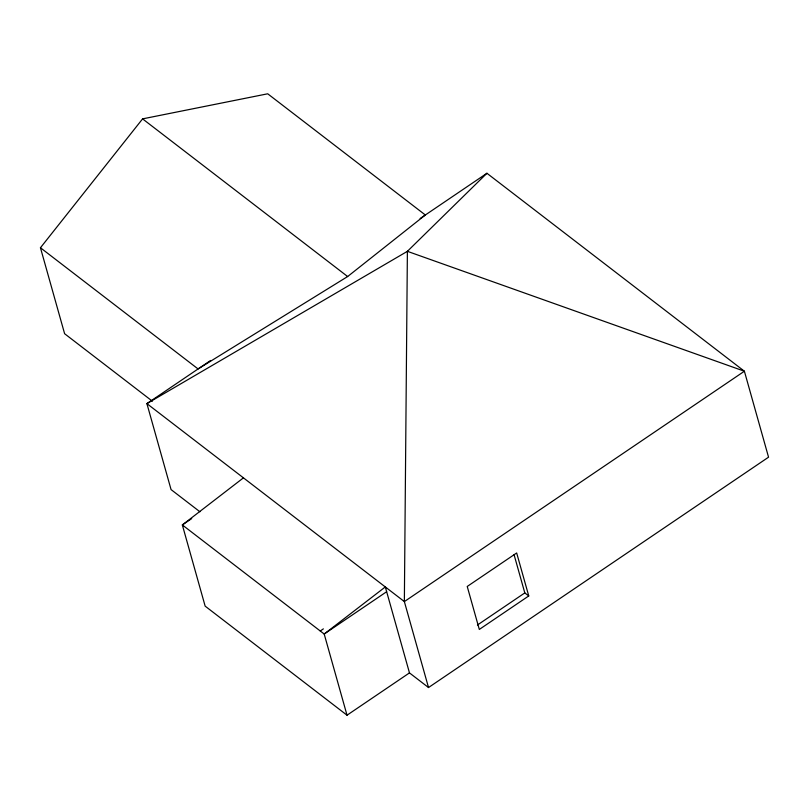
<?xml version="1.0" encoding="UTF-8"?>
<svg xmlns="http://www.w3.org/2000/svg" width="809" height="809" viewBox="0 0 809 809"><rect width="100%" height="100%" fill="white"/><g stroke="black" fill="none" stroke-linecap="round" stroke-linejoin="round"><path stroke-width="1.21" d="M40.45 247.756L142.586 118.872L267.718 93.793L425.342 214.992L347.648 276.536L198.074 368.955L40.45 247.756L64.609 333.712L152.405 401.213M409.475 672.896L347.021 715.207L324.197 634.023L385.317 586.94L409.475 672.896L428.517 687.539L768.55 457.186L744.391 371.22L486.927 173.268L407.392 251.326L146.904 403.62L171.063 489.587L199.924 511.773M243.448 477.856L182.338 524.94L205.152 606.133L347.021 715.207M210.583 360.48L146.904 403.62L404.358 601.583L428.517 687.539M420.134 218.521L486.927 173.268M191.703 518.599L182.338 524.94L324.197 634.023L386.651 591.713M320.263 630.99L323.378 628.876M477.431 625.023L524.808 592.916L514.069 554.721M528.752 595.95L479.312 629.442L467.228 586.464L516.668 552.972L528.752 595.95L524.808 592.916M142.586 118.872L347.648 276.536M407.392 251.326L404.358 601.583L744.391 371.22L407.392 251.326"/></g></svg>
